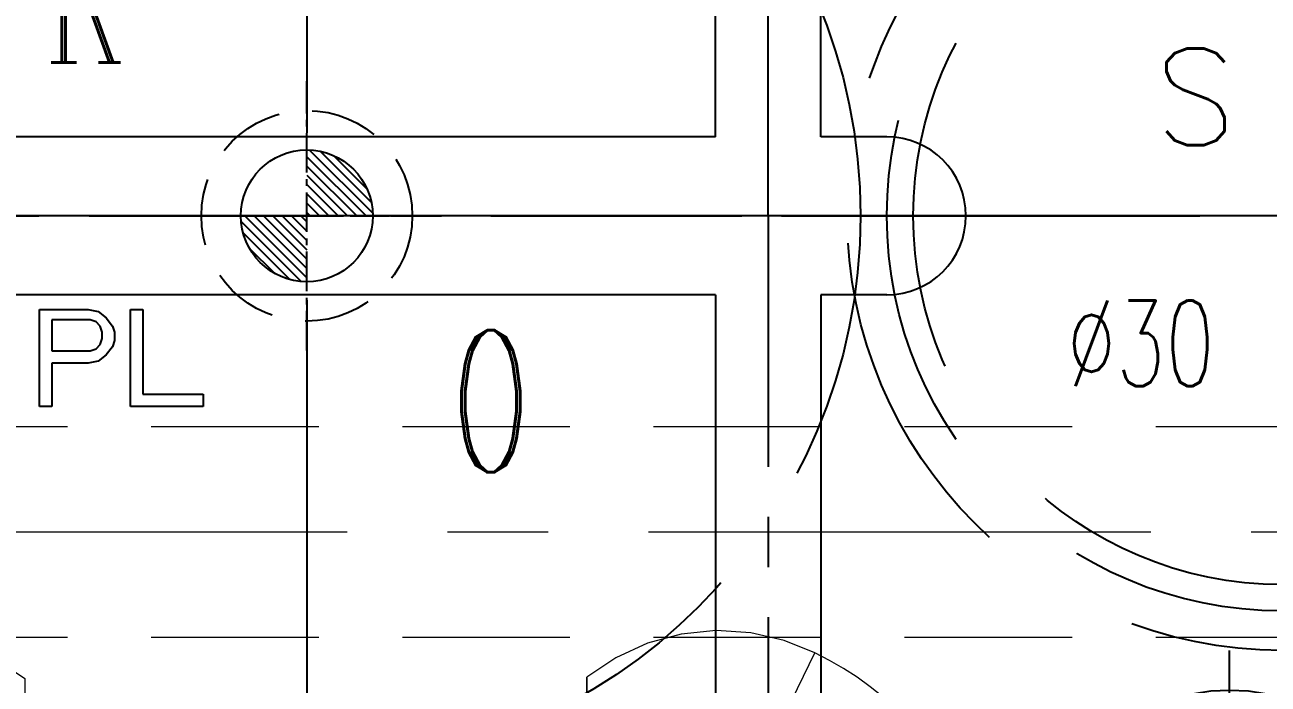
# Model space of a CAD drawing. Header units: inches. Extents: x 169168 to 170394, y -54081 to -53214.
# Drawn here: x 169772.66 to 169819.82, y -53476.28 to -53451.25 of the extents above; entities that cross this region are included whole.
import ezdxf

# ---------------------------------------------------------------- set-up
doc = ezdxf.new("R2010")
doc.units = ezdxf.units.IN
doc.header["$LTSCALE"] = 2
doc.header["$MEASUREMENT"] = 0
for name, pattern in [('CENTER', [50.8, 31.75, -6.35, 6.35, -6.35]), ('CENTER2', [1.125, 0.75, -0.125, 0.125, -0.125]), ('HIDDEN', [9.525, 6.35, -3.175]), ('HIDDEN2', [4.7625, 3.175, -1.5875])]:
    doc.linetypes.add(name, pattern=pattern)
doc.layers.get('0').update_dxf_attribs({"linetype": 'CONTINUOUS'})
for name, color, linetype in [('CAV-COR', 1, 'CONTINUOUS'), ('Layer3', 3, 'CONTINUOUS'), ('PIN', 4, 'CONTINUOUS'), ('PIN-H', 2, 'HIDDEN2'), ('Ru', 8, 'CONTINUOUS'), ('SCREW', 52, 'HIDDEN'), ('SP', 3, 'CONTINUOUS')]:
    doc.layers.add(name, color=color, linetype=linetype)
for name, color, linetype, lineweight in [('dim', 3, 'CONTINUOUS', 15), ('WR', 122, 'HIDDEN', 18), ('枕位', 75, 'CONTINUOUS', 15)]:
    doc.layers.add(name, color=color, linetype=linetype, lineweight=lineweight)
doc.styles.add('ROMANC', font='romanc', dxfattribs={"width": 0.6, "height": 1})
doc.styles.get("Standard").update_dxf_attribs({"font": 'txt.shx', "width": 0.67})

# ---------------------------------------------------------------- blocks, each defined once
blk = doc.blocks.new('20160723.115749')
at = {"layer": 'SCREW', "linetype": 'CENTER', "ltscale": 0.15}
for p, q in [((0, -8.5), (0, 8.5)), ((-8.5, 0), (8.5, 0))]:
    blk.add_line(p, q, dxfattribs=at)
at = {"layer": 'SCREW', "ltscale": 0.5}
blk.add_lwpolyline([(-1.732, 3), (-3.464, 0), (-1.732, -3), (1.732, -3), (3.464, 0), (1.732, 3)], close=True, dxfattribs=at)
for radius in [7, 6.5, 4]:
    blk.add_circle((0, 0), radius, dxfattribs=at)
at = {"layer": 'Layer3', "style": 'ROMANC', "width": 0.8}
blk.add_text('M8', height=4.1865, dxfattribs=at).set_placement((-3.976, -1.858))
blk = doc.blocks.new('20160825.182511')
at = {"color": 8, "linetype": 'HIDDEN'}
blk.add_circle((0, 0), 16.5, dxfattribs=at)
at = {"layer": 'SP', "linetype": 'CENTER', "ltscale": 0.25}
for p, q in [((0, -19), (0, 19)), ((-19, 0), (19, 0))]:
    blk.add_line(p, q, dxfattribs=at)
at = {"layer": 'SP', "linetype": 'HIDDEN'}
for radius in [15, 14]:
    blk.add_circle((0, 0), radius, dxfattribs=at)
at = {"layer": 'dim', "insert": (-5.368, -4.84), "char_height": 3.2506, "attachment_point": 5}
blk.add_mtext('Ø30', dxfattribs=at)
at = {"layer": 'SP'}
for s, p in [('S', (-4.865, 2.687)), ('P', (3.467, -5.699))]:
    blk.add_text(s, height=3.665, dxfattribs=at).set_placement(p)

msp = doc.modelspace()

# ---------------------------------------------------------------- hatches: boundary and pattern name
at = {"layer": 'PIN', "linetype": 'Continuous'}
h = msp.add_hatch(dxfattribs=at)
h.set_pattern_fill('ANSI31', color=5, scale=2, angle=90, style=0)
h.set_pattern_definition([(135, (169988.64292, -53472.73844), (-0.1767767, -0.1767767), [])])
h.paths.add_polyline_path([(169783.361, -53458.499), (169780.861, -53458.499, 0.414214), (169783.361, -53460.999)])
h.paths.add_polyline_path([(169783.361, -53455.999), (169783.361, -53458.499), (169785.861, -53458.499, 0.414214)])

# ---------------------------------------------------------------- linework, layer by layer
at = {"linetype": 'CENTER', "ltscale": 0.5}
for p, q in [((169783.361, -53258.499), (169783.361, -53658.499)), ((169933.361, -53458.499), (169633.361, -53458.499))]:
    msp.add_line(p, q, dxfattribs=at)
at = {"color": 8, "linetype": 'HIDDEN', "ltscale": 0.8}
msp.add_circle((169783.361, -53458.499), 21, dxfattribs=at)
at = {"layer": 'CAV-COR', "linetype": 'ByBlock'}
for p, q in [((169870.361, -53458.499), (169696.361, -53458.499)), ((169773.226, -53465.736), (169773.226, -53462.057)), ((169773.226, -53462.057), (169775.065, -53462.057)), ((169775.065, -53462.057), (169775.448, -53462.136)), ((169775.448, -53462.136), (169775.755, -53462.37)), ((169775.755, -53462.37), (169775.985, -53462.683)), ((169776.675, -53465.736), (169776.675, -53462.057)), ((169776.675, -53462.057), (169777.134, -53462.057)), ((169777.134, -53462.057), (169777.134, -53465.266)), ((169773.686, -53462.449), (169773.686, -53463.623)), ((169775.142, -53462.449), (169773.686, -53462.449)), ((169775.372, -53462.527), (169775.142, -53462.449)), ((169775.525, -53462.683), (169775.372, -53462.527)), ((169775.602, -53462.918), (169775.525, -53462.683)), ((169775.985, -53462.683), (169776.062, -53462.918)), ((169775.525, -53463.388), (169775.602, -53463.153)), ((169775.602, -53463.153), (169775.602, -53462.918)), ((169776.062, -53463.231), (169775.985, -53463.466)), ((169776.062, -53462.918), (169776.062, -53463.231)), ((169773.686, -53463.623), (169775.142, -53463.623)), ((169775.142, -53463.623), (169775.372, -53463.544)), ((169775.372, -53463.544), (169775.525, -53463.388)), ((169775.755, -53463.779), (169775.448, -53464.014)), ((169775.985, -53463.466), (169775.755, -53463.779)), ((169773.686, -53464.092), (169773.686, -53465.736)), ((169775.065, -53464.092), (169773.686, -53464.092)), ((169775.448, -53464.014), (169775.065, -53464.092)), ((169777.134, -53465.266), (169779.433, -53465.266)), ((169779.433, -53465.266), (169779.433, -53465.736)), ((169773.686, -53465.736), (169773.226, -53465.736)), ((169779.433, -53465.736), (169776.675, -53465.736))]:
    msp.add_line(p, q, dxfattribs=at)
at = {"layer": 'PIN', "color": 5, "linetype": 'CENTER2'}
for p, q in [((169783.361, -53463.609), (169783.361, -53453.389)), ((169778.251, -53458.499), (169788.471, -53458.499))]:
    msp.add_line(p, q, dxfattribs=at)
at = {"layer": 'PIN', "color": 5, "linetype": 'Continuous'}
msp.add_circle((169783.361, -53458.499), 2.5, dxfattribs=at)
at = {"layer": 'PIN-H', "linetype": 'HIDDEN', "ltscale": 0.2}
msp.add_circle((169783.361, -53458.499), 4, dxfattribs=at)
at = {"layer": 'Ru', "ltscale": 0.5}
for p, q in [((169798.861, -53455.499), (169798.861, -53436.65)), ((169802.861, -53455.499), (169802.861, -53436.65)), ((169798.861, -53455.499), (169767.861, -53455.499)), ((169805.361, -53455.499), (169802.861, -53455.499)), ((169798.861, -53461.499), (169767.861, -53461.499)), ((169798.861, -53461.499), (169798.861, -53488.017)), ((169805.361, -53461.499), (169802.861, -53461.499)), ((169802.861, -53461.499), (169802.861, -53488.017))]:
    msp.add_line(p, q, dxfattribs=at)
at = {"layer": 'Ru', "linetype": 'CENTER', "ltscale": 0.15}
for p, q in [((169800.861, -53458.499), (169800.861, -53436.65)), ((169759.861, -53458.499), (169805.361, -53458.499)), ((169800.861, -53458.499), (169800.861, -53488.017))]:
    msp.add_line(p, q, dxfattribs=at)
at = {"layer": 'Ru', "ltscale": 0.5}
msp.add_arc((169805.361, -53458.499), 3, 270, 90, dxfattribs=at)
at = {"layer": 'WR', "linetype": 'HIDDEN', "ltscale": 0.5}
for p, q in [((169739.361, -53466.499), (169827.361, -53466.499)), ((169739.361, -53474.499), (169827.361, -53474.499))]:
    msp.add_line(p, q, dxfattribs=at)
at = {"layer": 'WR', "linetype": 'CENTER', "ltscale": 0.3}
msp.add_line((169735.361, -53470.499), (169843.361, -53470.499), dxfattribs=at)
at = {"layer": '枕位', "linetype": 'ByBlock', "ltscale": 0.3}
for p, q in [((169801.156, -53478.107), (169802.635, -53475.088)), ((169772.665, -53476.056), (169772.665, -53481.445)), ((169793.977, -53476.016), (169793.977, -53481.445))]:
    msp.add_line(p, q, dxfattribs=at)
for points in [[(169763.87, -53475.197), (169765.001, -53474.717), (169766.258, -53474.398), (169767.599, -53474.282), (169768.963, -53474.395), (169770.29, -53474.738), (169771.531, -53475.297), (169772.665, -53476.056)], [(169802.635, -53475.088), (169801.469, -53474.621), (169800.207, -53474.331), (169798.889, -53474.244), (169797.563, -53474.377), (169796.281, -53474.725), (169795.08, -53475.276), (169793.977, -53476.016)], [(169806.123, -53477.582), (169805.676, -53477.156), (169805.211, -53476.753), (169804.73, -53476.373), (169804.231, -53476.016), (169803.716, -53475.682), (169803.183, -53475.373), (169802.635, -53475.088)], [(169794.134, -53482.681), (169794.077, -53481.155), (169794.051, -53480.375), (169794.029, -53479.616), (169794.009, -53478.823), (169793.992, -53477.932), (169793.981, -53476.973), (169793.977, -53476.016)]]:
    msp.add_lwpolyline(points, dxfattribs=at)

# ---------------------------------------------------------------- block references
at = {"layer": 'SCREW', "linetype": 'ByBlock'}
msp.add_blockref('20160723.115749', (169818.361, -53483.499), dxfattribs=at)
at = {"layer": 'SP', "linetype": 'ByBlock'}
msp.add_blockref('20160825.182511', (169820.361, -53458.499), dxfattribs=at)

# ---------------------------------------------------------------- texts
at = {"color": 8, "linetype": 'HIDDEN', "ltscale": 0.8, "style": 'ROMANC', "width": 0.6}
for s, p in [('K', (169773.379, -53452.673)), ('O', (169788.809, -53468.235))]:
    msp.add_text(s, height=5.4, dxfattribs=at).set_placement(p)

doc.saveas('drawing.dxf')
